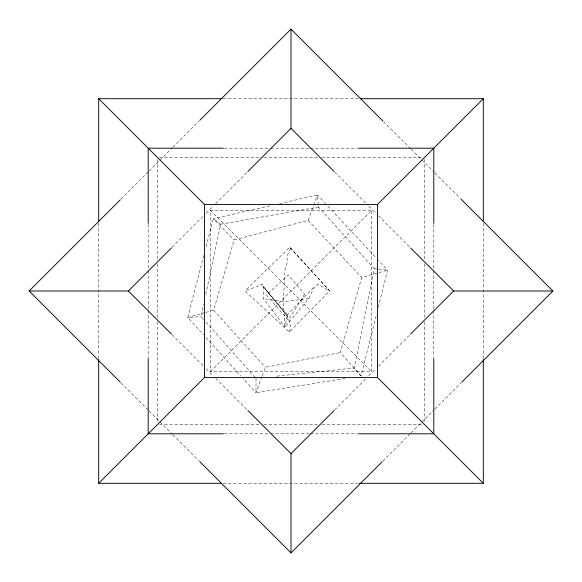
<?xml version="1.0" encoding="UTF-8"?>
<svg xmlns="http://www.w3.org/2000/svg" width="582" height="582" viewBox="0 0 582 582"><rect width="100%" height="100%" fill="white"/><g stroke="black" fill="none" stroke-linecap="round" stroke-linejoin="round"><path stroke-width="0.44" stroke-dasharray="2.91 2.18" d="M256.022 378.322L255.949 392.741L346.799 378.235M376.088 316.041L361.051 375.957L354.256 367.991L374.255 268.731L318.478 207.076L318.267 204.486M289.4 332.031L290.964 324.472L286.766 315.306L261.813 284.285L257.302 286.475L244.949 290.891L289.4 332.031L329.681 290.891L289.771 247.219L244.949 290.891M287.501 314.957L286.766 315.306L263.1 286.65L287.501 314.957L284.991 326.938L263.377 298.566L263.1 286.65L261.813 284.285M203.504 319.314L201.088 316.601L203.722 304.168M205.788 294.405L220.651 224.252L213.303 218.708L205.846 247.546M378.3 307.223L387.59 270.215L378.373 260.321M203.809 255.411L187.753 317.445L203.584 334.926M361.051 375.957L340.274 352.561L361.713 277.461L387.59 270.215L378.7 269.226M205.868 312.389L213.63 310.221L234.11 239.915L308.111 220.389L313.436 205.999M313.749 205.148L317.503 194.992L325.498 203.569M261.944 376.656L255.949 392.741L243.167 378.62M262.256 375.812L265.407 367.344L340.274 352.561M290.964 248.478L286.766 256.48L287.501 261.573L284.991 270.193L283.369 301.745L284.991 326.938L308.809 298.566L314.389 286.65L318.063 284.285L329.681 290.891L289.771 247.219M286.766 315.306L314.389 286.65M120.896 199.204L148.497 171.603M149.138 170.963L172.243 147.857M172.89 147.21L199.204 120.896M172.076 247.285L203.576 215.791M206.144 213.216L213.216 206.144M215.791 203.576L247.292 172.076M210.255 371.745L371.745 210.255L371.745 371.745L210.255 371.745L210.255 210.255L371.745 210.255M334.715 409.924L366.209 378.424M368.784 375.856L375.856 368.784M378.424 366.209L409.924 334.715M382.796 461.104L410.397 433.503M411.038 432.863L434.143 409.757M434.79 409.11L461.104 382.796M205.002 312.629L187.753 317.445L201.088 316.601M269.822 205.846L213.303 218.708L234.11 239.915M279.535 203.635L317.503 194.992L318.201 203.627M220.651 224.252L318.478 207.076M308.809 298.566L283.369 301.745L263.377 298.566M276.748 376.139L354.256 367.991M223.262 98.693L358.738 98.693M224.354 148.192L269.692 148.192M270.601 148.192L309.588 148.192M310.497 148.192L357.646 148.192M159.439 157.627L260.154 157.627M263.784 157.627L318.216 157.627M321.846 157.627L424.373 157.627M159.439 424.373L260.154 424.373M263.784 424.373L318.216 424.373M321.846 424.373L422.561 424.373M224.354 433.808L269.692 433.808M270.601 433.808L309.588 433.808M310.497 433.808L357.646 433.808M223.262 483.307L358.738 483.307M374.255 268.731L377.813 269.131M383.436 121.536L410.397 148.497M411.038 149.138L434.143 172.243M434.79 172.89L460.464 198.564M334.715 172.076L366.209 203.576M368.784 206.144L375.856 213.216M378.424 215.791L409.924 247.285M210.255 210.255L371.745 371.745M172.076 334.715L203.576 366.209M206.144 368.784L213.216 375.856M215.791 378.424L247.285 409.924M120.896 382.796L148.497 410.397M149.138 411.038L172.243 434.143M172.89 434.79L199.204 461.104M308.111 220.389L361.713 277.461M327.957 206.21L375.914 257.68M213.63 310.221L265.407 367.344M206.021 337.618L240.73 375.936M205.912 322.028L255.418 377.645M483.307 223.262L483.307 358.738M433.808 224.354L433.808 269.692M433.808 270.601L433.808 309.588M433.808 310.497L433.808 357.646M424.373 159.439L424.373 260.154M424.373 263.784L424.373 318.216M424.373 321.846L424.373 422.561M157.627 159.439L157.627 260.154M157.627 263.784L157.627 318.216M157.627 321.846L157.627 422.561M148.192 224.354L148.192 269.692M148.192 270.601L148.192 309.588M148.192 310.497L148.192 357.646M98.693 223.262L98.693 358.738M304.612 294.339L288.265 320.158L266.447 295.038L288.265 274.893L304.612 294.339"/><path stroke-width="0.87" d="M120.248 382.148L29.1 291L120.248 199.852M199.852 120.248L291 29.1L382.796 120.896M29.1 291L128.367 291L171.435 247.932M247.932 171.435L291 128.367L291 29.1M98.693 359.647L98.693 483.307L204.515 377.485L377.485 377.485L483.307 483.307L359.647 483.307M377.485 377.485L377.485 204.515L483.307 98.693L360.556 98.693M382.148 461.752L291 552.9L291 453.633L334.068 410.565M410.565 334.068L453.633 291L552.9 291L461.104 199.204M461.752 382.148L552.9 291M98.693 221.444L98.693 98.693L222.353 98.693M223.452 148.192L148.192 148.192L148.192 223.452M358.548 148.192L433.808 148.192L433.808 223.452M98.693 98.693L204.515 204.515L377.485 204.515M223.452 433.808L148.192 433.808L148.192 358.548M358.548 433.808L433.808 433.808L433.808 358.548M98.693 483.307L221.444 483.307M291 128.367L334.068 171.435M410.565 247.932L453.633 291M128.367 291L171.435 334.068M247.932 410.565L291 453.633M199.852 461.752L291 552.9M483.307 98.693L483.307 221.444M483.307 359.647L483.307 483.307M204.515 204.515L204.515 377.485"/></g></svg>
